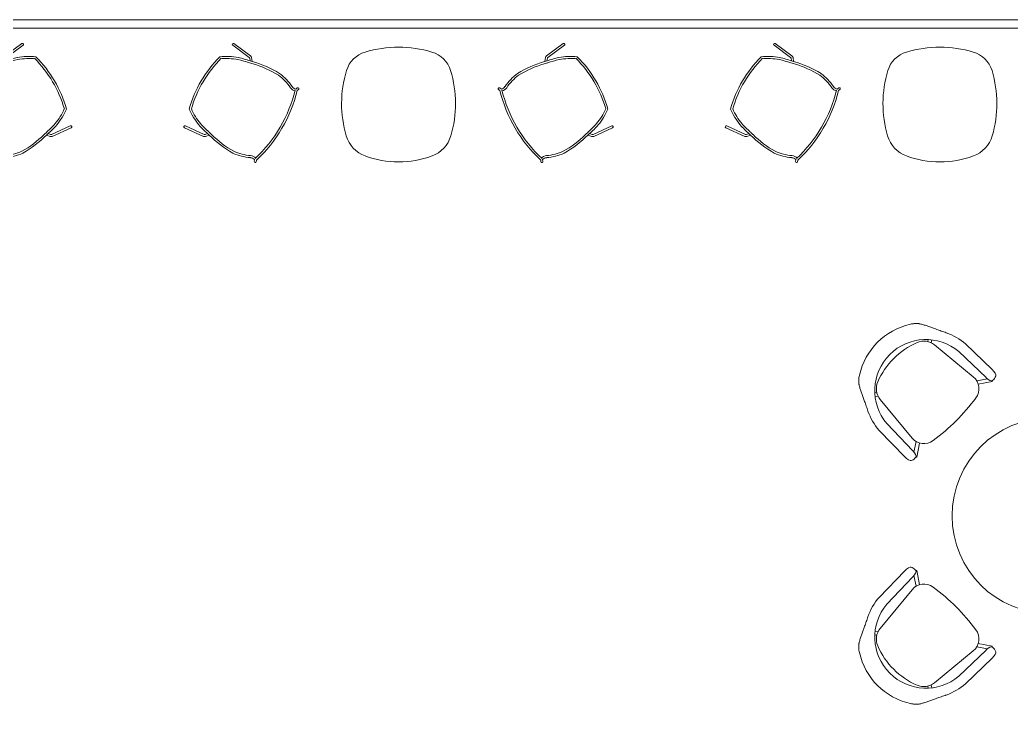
# Model space of a CAD drawing. Header units: inches. Extents: x -445 to 366, y -514 to 778.
# Drawn here: x -148.2 to 92.4, y 606.1 to 778.2 of the extents above; entities that cross this region are included whole.
import ezdxf

# ---------------------------------------------------------------- set-up
doc = ezdxf.new("R2010")
doc.units = ezdxf.units.IN
doc.header["$MEASUREMENT"] = 0
doc.layers.add('A-FLOR-HRAL', color=11, linetype='Continuous', lineweight=9)
doc.layers.add('I-FURN', color=30, linetype='Continuous', lineweight=13)

# ---------------------------------------------------------------- blocks, each defined once
blk = doc.blocks.new('Steelcase Coalesse - Emu Lyze - Table - Medium-2486027-Test Fit - Mezzanine Plan')
at = {"layer": 'I-FURN'}
for centre, radius, start, end in [((0, -28.67), 28.67, 73.598, 106.402), ((-6.2, -7.62), 6.73, 106.402, 163.1402), ((6.2, -7.62), 6.73, 16.8598, 73.598), ((13.82, -13.69), 27.65, 163.1402, 196.4081), ((-13.82, -13.69), 27.65, 343.5919, 16.8598), ((-5.55, -19.39), 7.45, 196.4081, 249.8124), ((5.55, -19.39), 7.45, 290.1876, 343.5919), ((0, -4.29), 23.54, 249.8124, 290.1876)]:
    blk.add_arc(centre, radius, start, end, dxfattribs=at)
blk = doc.blocks.new('Railing - Railing-2618490-Test Fit - Mezzanine Plan')
at = {"layer": 'A-FLOR-HRAL'}
for p, q in [((-320.49, 778.21), (187.51, 778.21)), ((185.51, 776.21), (-318.49, 776.21))]:
    blk.add_line(p, q, dxfattribs=at)
blk = doc.blocks.new('Steelcase Coalesse - Emu Lyze - Lounge Chair - Lounge Chair-2489004-Test Fit - Mezzanine Plan')
at = {"layer": 'I-FURN'}
for p, q in [((-12.97, 13.26), (-13.11, 13.11)), ((-10.08, 11.31), (-12.97, 13.26)), ((10.08, 11.31), (12.97, 13.26)), ((12.97, 13.26), (13.11, 13.11)), ((13.11, 13.11), (13.28, 13.11)), ((-14.84, 2.21), (-15, 11.18)), ((-10.41, 10.45), (-12.6, 11.93)), ((-12.36, 2.37), (-12.59, 11.51)), ((10.41, 10.45), (12.6, 11.93)), ((12.59, 11.51), (12.36, 2.37)), ((15, 11.18), (14.84, 2.21)), ((-10.5, 9.18), (-9.33, -2.93)), ((9.33, -2.93), (10.5, 9.18)), ((-9.13, -3.83), (-9.74, -4.27)), ((-8.75, -4.67), (-9.15, -4.96)), ((8.74, -4.68), (9.15, -4.93)), ((9.13, -3.84), (9.74, -4.28))]:
    blk.add_line(p, q, dxfattribs=at)
for centre, radius, start, end in [((-13.57, 11.03), 2.11, 88.0943, 116.885), ((-13.42, 11.17), 1.97, 79.4033, 92.3789), ((-6.77, 9.54), 3.75, 98.299, 185.5391), ((0, -36.85), 50.63, 81.701, 98.299), ((6.77, 9.54), 3.75, 354.4609, 81.701), ((-5.25, -2.53), 4.1, 185.5391, 248.4592), ((5.25, -2.53), 4.1, 291.5408, 354.4609), ((0, 10.76), 18.39, 248.4592, 291.5408), ((0, 3.12), 16.3, 237.6082, 302.3918)]:
    blk.add_arc(centre, radius, start, end, dxfattribs=at)
for centre, major_axis, ratio, start_param, end_param in [((-14.43, 11.15), (0, 1.78), 0.325568, 0.163588, 1.554784), ((-13.1, 11.53), (0, 1.58), 0.325568, 4.698886, 6.258471), ((13.1, 11.53), (0, 1.58), 0.325568, 6.253135, 7.822008), ((13.58, -5.26), (0, 18.4), 0.325568, 6.126206, 6.333228), ((14.43, 11.15), (0, 1.78), 0.325568, 4.728401, 6.126206), ((0.04, 3.39), (14.93, 0), 0.99863, 3.221068, 3.586455), ((0, 3.39), (12.4, 0), 0.997451, 3.2237, 6.201078), ((-0.04, 3.39), (14.93, 0), 0.99863, 5.838323, 6.20371)]:
    blk.add_ellipse(centre, major_axis=major_axis, ratio=ratio, start_param=start_param, end_param=end_param, dxfattribs=at)
for points in [[(-12.14, -5.74), (-12.21, -5.58), (-12.36, -5.24), (-12.61, -4.71), (-12.88, -4.16), (-13.16, -3.59), (-13.34, -3.21), (-13.44, -3.02)], [(13.44, -3.02), (13.34, -3.21), (13.16, -3.59), (12.88, -4.16), (12.61, -4.71), (12.36, -5.24), (12.21, -5.58), (12.14, -5.74)], [(-10.43, -9.1), (-10.58, -8.85), (-10.88, -8.33), (-11.32, -7.51), (-11.74, -6.65), (-12.01, -6.05), (-12.14, -5.74)], [(12.14, -5.74), (12.01, -6.05), (11.74, -6.65), (11.32, -7.51), (10.88, -8.33), (10.58, -8.85), (10.43, -9.1)]]:
    blk.add_open_spline(points, degree=3, dxfattribs=at)
for points, knots in [([(-8.73, -10.64), (-8.91, -10.54), (-9.16, -10.36), (-9.45, -10.14), (-9.6, -10.01), (-9.7, -9.93), (-9.77, -9.87), (-9.84, -9.8), (-9.93, -9.71), (-10.03, -9.61), (-10.13, -9.51), (-10.21, -9.4), (-10.32, -9.27), (-10.39, -9.17), (-10.43, -9.1)], [0, 0, 0, 0, 0.25, 0.375, 0.4375, 0.5, 0.53125, 0.5625, 0.625, 0.6875, 0.75, 0.8125, 0.875, 1, 1, 1, 1]), ([(10.43, -9.1), (10.39, -9.17), (10.32, -9.27), (10.21, -9.4), (10.13, -9.51), (10.03, -9.61), (9.93, -9.71), (9.82, -9.82), (9.71, -9.92), (9.6, -10.01), (9.45, -10.14), (9.16, -10.36), (8.91, -10.54), (8.73, -10.64)], [0, 0, 0, 0, 0.125, 0.1875, 0.25, 0.3125, 0.375, 0.4375, 0.5, 0.5625, 0.625, 0.75, 1, 1, 1, 1])]:
    blk.add_open_spline(points, degree=3, knots=knots, dxfattribs=at)
blk = doc.blocks.new('Steelcase Coalesse - Emu Lyze - Lounge Chair - Lounge Chair-2487484-Test Fit - Mezzanine Plan')
at = {"layer": 'I-FURN'}
for p, q in [((-8.75, 4.67), (-9.15, 4.96)), ((8.74, 4.68), (9.15, 4.93)), ((-10.5, -9.18), (-9.33, 2.93)), ((-9.13, 3.83), (-9.74, 4.27)), ((9.13, 3.84), (9.74, 4.28)), ((9.33, 2.93), (10.5, -9.18)), ((-14.84, -2.21), (-15, -11.18)), ((-12.36, -2.37), (-12.59, -11.51)), ((12.59, -11.51), (12.36, -2.37)), ((15, -11.18), (14.84, -2.21)), ((-10.08, -11.31), (-12.97, -13.26)), ((-10.41, -10.45), (-12.6, -11.93)), ((10.08, -11.31), (12.97, -13.26)), ((10.41, -10.45), (12.6, -11.93)), ((-12.97, -13.26), (-13.11, -13.11)), ((12.97, -13.26), (13.11, -13.11)), ((13.11, -13.11), (13.28, -13.11))]:
    blk.add_line(p, q, dxfattribs=at)
for centre, radius, start, end in [((0, -3.12), 16.3, 57.6082, 122.3918), ((0, -10.76), 18.39, 68.4592, 111.5408), ((-5.25, 2.53), 4.1, 111.5408, 174.4609), ((5.25, 2.53), 4.1, 5.5391, 68.4592), ((-6.77, -9.54), 3.75, 174.4609, 261.701), ((6.77, -9.54), 3.75, 278.299, 5.5391), ((-13.57, -11.03), 2.11, 243.115, 271.9057), ((-13.42, -11.17), 1.97, 267.6211, 280.5967), ((0, 36.85), 50.63, 261.701, 278.299)]:
    blk.add_arc(centre, radius, start, end, dxfattribs=at)
for centre, major_axis, ratio, start_param, end_param in [((0, -3.39), (12.4, 0), 0.997451, 0.082108, 3.059485), ((0.04, -3.39), (14.93, 0), 0.99863, 2.696731, 3.062117), ((-0.04, -3.39), (14.93, 0), 0.99863, 0.079475, 0.444862), ((-14.43, -11.15), (0, 1.78), 0.325568, 1.586809, 2.978005), ((-13.1, -11.53), (0, 1.58), 0.325568, 3.166307, 4.725892), ((13.1, -11.53), (0, 1.58), 0.325568, 1.60277, 3.171642), ((14.43, -11.15), (0, 1.78), 0.325568, 3.298572, 4.696377), ((13.58, 5.26), (0, 18.4), 0.325568, 3.09155, 3.298572)]:
    blk.add_ellipse(centre, major_axis=major_axis, ratio=ratio, start_param=start_param, end_param=end_param, dxfattribs=at)
for points, knots in [([(-8.73, 10.64), (-8.91, 10.54), (-9.16, 10.36), (-9.45, 10.14), (-9.6, 10.01), (-9.7, 9.93), (-9.77, 9.87), (-9.84, 9.8), (-9.93, 9.71), (-10.03, 9.61), (-10.13, 9.51), (-10.21, 9.4), (-10.32, 9.27), (-10.39, 9.17), (-10.43, 9.1)], [0, 0, 0, 0, 0.25, 0.375, 0.4375, 0.5, 0.53125, 0.5625, 0.625, 0.6875, 0.75, 0.8125, 0.875, 1, 1, 1, 1]), ([(10.43, 9.1), (10.39, 9.17), (10.32, 9.27), (10.21, 9.4), (10.13, 9.51), (10.03, 9.61), (9.93, 9.71), (9.82, 9.82), (9.71, 9.92), (9.6, 10.01), (9.45, 10.14), (9.16, 10.36), (8.91, 10.54), (8.73, 10.64)], [0, 0, 0, 0, 0.125, 0.1875, 0.25, 0.3125, 0.375, 0.4375, 0.5, 0.5625, 0.625, 0.75, 1, 1, 1, 1])]:
    blk.add_open_spline(points, degree=3, knots=knots, dxfattribs=at)
for points in [[(-10.43, 9.1), (-10.58, 8.85), (-10.88, 8.33), (-11.32, 7.51), (-11.74, 6.65), (-12.01, 6.05), (-12.14, 5.74)], [(12.14, 5.74), (12.01, 6.05), (11.74, 6.65), (11.32, 7.51), (10.88, 8.33), (10.58, 8.85), (10.43, 9.1)], [(-12.14, 5.74), (-12.21, 5.58), (-12.36, 5.24), (-12.61, 4.71), (-12.88, 4.16), (-13.16, 3.59), (-13.34, 3.21), (-13.44, 3.02)], [(13.44, 3.02), (13.34, 3.21), (13.16, 3.59), (12.88, 4.16), (12.61, 4.71), (12.36, 5.24), (12.21, 5.58), (12.14, 5.74)]]:
    blk.add_open_spline(points, degree=3, dxfattribs=at)
blk = doc.blocks.new('Steelcase Coalesse - Emu Heaven - Table - Glass Top - 51Dia-2619009-Test Fit - Mezzanine Plan')
at = {"layer": 'I-FURN'}
blk.add_circle((23.8, 15.68), 23.75, dxfattribs=at)
blk = doc.blocks.new('Steelcase Coalesse - Emu Heaven - Seating - Chair - Chair-2494772-Test Fit - Mezzanine Plan')
at = {"layer": 'I-FURN'}
for p, q in [((4.24, 2.65), (3.79, 2.83)), ((4.36, 3.12), (3.97, 3.28)), ((23.91, 3.12), (24.29, 3.28)), ((24.03, 2.65), (24.48, 2.83)), ((4.41, -10.25), (4.19, -9.39)), ((23.85, -10.27), (24.07, -9.39)), ((2.28, -15.9), (2.81, -10.9)), ((2.78, -15.95), (3.3, -11)), ((3.8, -9.85), (3.05, -10.46)), ((3.93, -10.37), (3.42, -10.79)), ((3.93, -10.37), (3.8, -9.85)), ((24.34, -10.37), (24.47, -9.85)), ((24.34, -10.37), (24.85, -10.79)), ((24.47, -9.85), (25.22, -10.46)), ((25.49, -15.95), (24.97, -11)), ((25.98, -15.9), (25.46, -10.9))]:
    blk.add_line(p, q, dxfattribs=at)
for centre, radius, start, end in [((3.88, 3.06), 0.242, 67.2114, 247.2114), ((2.66, 2.26), 1.62, 334.817, 13.7779), ((14.14, -29.25), 33.81, 73.2115, 106.8131), ((14.14, -29.25), 33.31, 73.2115, 106.8131), ((2.66, 2.26), 2.12, 334.817, 13.7779), ((25.6, 2.26), 2.12, 166.2221, 205.183), ((25.6, 2.26), 1.62, 166.2221, 205.183), ((24.38, 3.06), 0.242, 292.7886, 112.7886), ((16.61, -4.3), 13.79, 154.817, 173.152), ((16.61, -4.3), 13.29, 154.817, 173.043), ((11.65, -4.3), 13.29, 6.957, 25.183), ((11.65, -4.3), 13.79, 6.848, 25.183), ((28.86, -3.12), 25.95, 178.9692, 195.0308), ((28.86, -3.12), 25.45, 179.0267, 194.252), ((-0.59, -3.12), 25.45, 345.748, 0.9733), ((-0.59, -3.12), 25.95, 344.9692, 1.0308), ((3.47, -10.97), 0.663, 129, 174), ((3.62, -11.04), 0.324, 129, 174), ((19.89, -7.82), 16.16, 189.0837, 199.6082), ((19.89, -7.82), 15.66, 189.0837, 199.6082), ((8.37, -7.82), 15.66, 340.3918, 350.9982), ((8.37, -7.82), 16.16, 340.3918, 350.9163), ((24.64, -11.04), 0.324, 6, 51), ((24.8, -10.97), 0.663, 6, 51), ((19.19, -8.07), 15.42, 199.6082, 216.3918), ((19.19, -8.07), 14.92, 199.6082, 215.7148), ((9.08, -8.07), 14.92, 323.6082, 340.3918), ((9.08, -8.07), 15.42, 323.6082, 340.3918), ((2.53, -15.93), 0.25, 174, 354), ((14.13, 10.84), 28.51, 255.6666, 284.6904), ((25.74, -15.93), 0.25, 186, 6), ((14.13, 10.84), 29.01, 255.3096, 284.6904)]:
    blk.add_arc(centre, radius, start, end, dxfattribs=at)
blk = doc.blocks.new('Steelcase Coalesse - Emu Heaven - Seating - Chair - Chair-2492027-Test Fit - Mezzanine Plan')
at = {"layer": 'I-FURN'}
for p, q in [((2.28, 15.9), (2.81, 10.9)), ((2.78, 15.95), (3.3, 11)), ((25.49, 15.95), (24.97, 11)), ((25.98, 15.9), (25.46, 10.9)), ((3.8, 9.85), (3.05, 10.46)), ((3.93, 10.37), (3.42, 10.79)), ((3.93, 10.37), (3.8, 9.85)), ((4.41, 10.25), (4.19, 9.39)), ((23.85, 10.27), (24.07, 9.39)), ((24.34, 10.37), (24.85, 10.79)), ((24.34, 10.37), (24.47, 9.85)), ((24.47, 9.85), (25.22, 10.46)), ((4.24, -2.65), (3.79, -2.83)), ((4.36, -3.12), (3.97, -3.28)), ((23.91, -3.12), (24.29, -3.28)), ((24.03, -2.65), (24.48, -2.83))]:
    blk.add_line(p, q, dxfattribs=at)
for centre, radius, start, end in [((19.19, 8.07), 15.42, 143.6082, 160.3918), ((14.13, -10.84), 29.01, 75.3096, 104.6904), ((14.13, -10.84), 28.51, 75.3096, 104.3334), ((9.08, 8.07), 14.92, 19.6082, 36.3918), ((9.08, 8.07), 15.42, 19.6082, 36.3918), ((2.53, 15.93), 0.25, 6, 186), ((19.19, 8.07), 14.92, 144.2852, 160.3918), ((25.74, 15.93), 0.25, 354, 174), ((19.89, 7.82), 16.16, 160.3918, 170.9163), ((19.89, 7.82), 15.66, 160.3918, 170.9163), ((8.37, 7.82), 15.66, 9.0018, 19.6082), ((8.37, 7.82), 16.16, 9.0837, 19.6082), ((3.47, 10.97), 0.663, 186, 231), ((28.86, 3.12), 25.95, 164.9692, 181.0308), ((3.62, 11.04), 0.324, 186, 231), ((-0.59, 3.12), 25.95, 358.9692, 15.0308), ((24.64, 11.04), 0.324, 309, 354), ((24.8, 10.97), 0.663, 309, 354), ((28.86, 3.12), 25.45, 165.748, 180.9733), ((-0.59, 3.12), 25.45, 359.0267, 14.252), ((16.61, 4.3), 13.79, 186.848, 205.183), ((16.61, 4.3), 13.29, 186.957, 205.183), ((11.65, 4.3), 13.29, 334.817, 353.043), ((11.65, 4.3), 13.79, 334.817, 353.152), ((2.66, -2.26), 1.62, 346.2221, 25.183), ((2.66, -2.26), 2.12, 346.2221, 25.183), ((25.6, -2.26), 2.12, 154.817, 193.7779), ((25.6, -2.26), 1.62, 154.817, 193.7779), ((3.88, -3.06), 0.242, 112.7886, 292.7886), ((14.14, 29.25), 33.81, 253.1869, 286.7885), ((14.14, 29.25), 33.31, 253.1869, 286.7885), ((24.38, -3.06), 0.242, 247.2114, 67.2114)]:
    blk.add_arc(centre, radius, start, end, dxfattribs=at)

msp = doc.modelspace()

# ---------------------------------------------------------------- block references
at = {"layer": 'A-FLOR-HRAL'}
msp.add_blockref('Railing - Railing-2618490-Test Fit - Mezzanine Plan', (0, 0), dxfattribs=at)
at = {"layer": 'I-FURN'}
for name, p, rotation in [('Steelcase Coalesse - Emu Heaven - Seating - Chair - Chair-2494772-Test Fit - Mezzanine Plan', (-148.33, 741.99), 120.3883362257698), ('Steelcase Coalesse - Emu Heaven - Seating - Chair - Chair-2492027-Test Fit - Mezzanine Plan', (-95.7, 741.99), 59.61166377423022), ('Steelcase Coalesse - Emu Heaven - Seating - Chair - Chair-2494772-Test Fit - Mezzanine Plan', (-16.9, 741.99), 120.3883362257698), ('Steelcase Coalesse - Emu Heaven - Seating - Chair - Chair-2492027-Test Fit - Mezzanine Plan', (35.72, 741.99), 59.61166377423022), ('Steelcase Coalesse - Emu Lyze - Lounge Chair - Lounge Chair-2487484-Test Fit - Mezzanine Plan', (69.29, 690.63), 45.0000000000001), ('Steelcase Coalesse - Emu Heaven - Table - Glass Top - 51Dia-2619009-Test Fit - Mezzanine Plan', (128.64, 648.21), 126.887788021173), ('Steelcase Coalesse - Emu Lyze - Lounge Chair - Lounge Chair-2489004-Test Fit - Mezzanine Plan', (69.29, 625.99), 315.0000000000001)]:
    msp.add_blockref(name, p, dxfattribs=dict(at, rotation=rotation))
for p in [(-56.3, 771.55), (75.12, 771.55)]:
    msp.add_blockref('Steelcase Coalesse - Emu Lyze - Table - Medium-2486027-Test Fit - Mezzanine Plan', p, dxfattribs=at)

doc.saveas('drawing.dxf')
